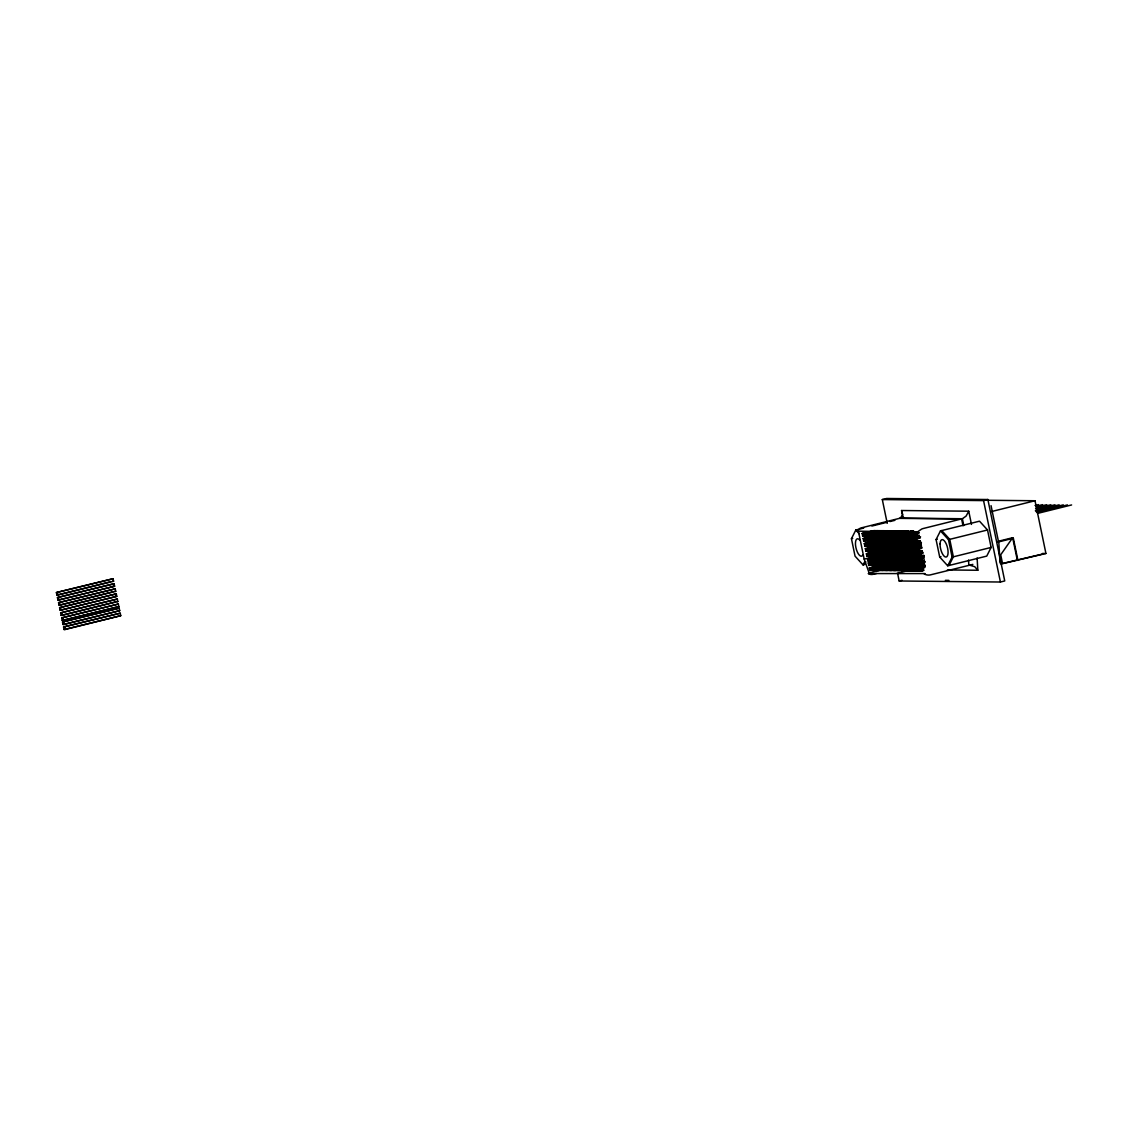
<?xml version="1.0" encoding="UTF-8"?>
<svg xmlns="http://www.w3.org/2000/svg" width="1128" height="1128" viewBox="0 0 1128 1128"><rect width="100%" height="100%" fill="white"/><g stroke="black" fill="none" stroke-linecap="round" stroke-linejoin="round"><path stroke-width="1.5" d="M902.936 517.132L901.554 510.519L968.74 511.195L966.104 516.088L962.381 518.739L923.197 528.524A6.853 3.99 -31.6 0 0 921.661 529.06L917.67 531.781L918.46 531.923L857.35 531.175L859.846 528.44A6.853 4.893 11.5 0 1 861.242 527.89L903.598 517.315M865.796 561.744L864.33 564.635L863.061 564.945L855.052 556.146L851.443 538.69L855.828 530.019L863.667 528.073M863.061 564.945L864.527 562.054M936.071 539.551L940.47 530.879L979.513 521.178L987.522 529.977L991.131 547.433L986.746 556.104L947.703 565.791L939.695 557.006L936.071 539.551L937.34 539.226M947.703 565.791L952.088 557.133L948.479 539.663L940.47 530.879M948.972 565.481L953.357 556.809L949.748 539.353L941.739 530.569M1017.343 560.334L1012.662 537.718L1000.719 554.764L1002.51 563.478L1042.808 554.017M871.45 555.484L866.91 556.315L866.389 553.792L878.19 550.845M866.389 553.792L879.346 550.816M875.596 555.526L871.056 556.358L870.534 553.834L882.336 550.887M870.534 553.834L881.8 551.282M879.741 555.568L875.201 556.4L874.679 553.876L886.481 550.929M874.679 553.876L885.959 551.324M878.825 553.918L879.981 553.89L880.517 556.456L879.346 556.442L878.825 553.918L890.626 550.972M879.981 553.89L891.783 550.943M882.97 553.961L884.126 553.933L884.662 556.485L883.492 556.485L882.97 553.961L894.772 551.014M884.126 553.933L895.928 550.986M887.116 554.003L888.272 553.975L888.808 556.527L887.637 556.527L887.116 554.003L898.917 551.056M888.272 553.975L900.073 551.028M891.261 554.045L892.417 554.017L892.953 556.569L891.783 556.569L891.261 554.045L903.063 551.098M892.417 554.017L904.219 551.07M895.406 554.088L896.563 554.059L897.098 556.612L895.928 556.612L895.406 554.088L907.208 551.127M896.563 554.059L906.686 551.536L906.024 548.998L904.994 548.998L905.516 551.507L906.545 551.507M899.552 554.13L900.722 554.102L901.244 556.654L900.073 556.654L899.552 554.13L911.353 551.169M900.722 554.102L912.524 551.155M903.697 554.172L904.867 554.144L905.389 556.696L904.219 556.696L903.697 554.172L915.499 551.211M904.867 554.144L916.669 551.197M907.843 554.215L909.013 554.186L909.535 556.739L908.364 556.739L907.843 554.215L921.336 550.831M909.013 554.186L920.815 551.239M911.988 554.257L913.158 554.229L913.68 556.781L912.524 556.781L911.988 554.257L922.112 551.719M913.158 554.229L921.59 552.128M916.133 554.299L917.304 554.271L917.825 556.823L916.669 556.823L916.133 554.299L922.887 552.607M917.304 554.271L922.366 553.002M876.555 573.461L873.213 574.293A8.136 5.682 -38.3 0 1 869.885 574.279L868.25 573.574L925.002 573.574L924.325 574.138L926.596 574.857A8.136 6.542 20.9 0 0 930.431 574.871L972.844 564.395M56.4 592.538L113.068 578.734L113.59 581.244L57.951 595.048L56.922 595.048L56.4 592.538L113.068 578.734M56.922 595.048L110.868 581.653M57.443 597.558L114.097 583.74L114.619 586.25L58.994 600.054L57.965 600.068L57.443 597.558L114.097 583.74M57.965 600.068L114.619 586.25M58.571 602.648L115.225 588.844L115.747 591.34L60.122 605.158L59.079 605.158L58.571 602.648L115.225 588.844M59.079 605.158L113.026 591.763M59.601 607.668L116.269 593.85L116.79 596.345L61.152 610.163L60.122 610.178L59.601 607.668L116.269 593.85M60.122 610.178L116.79 596.345M60.644 612.856L117.312 599.053L117.834 601.562L62.195 615.366L61.166 615.366L60.644 612.856L117.312 599.053M61.166 615.366L115.112 601.971M61.688 617.876L118.341 604.058L118.863 606.568L63.239 620.372L62.209 620.386L61.688 617.876L118.341 604.058M62.209 620.386L118.863 606.568M62.519 621.965L119.187 608.161L119.709 610.671L64.085 624.489L63.041 624.475L62.519 621.965L119.187 608.161M63.041 624.475L119.709 610.671M63.563 626.985L120.231 613.181L120.752 615.676L65.114 629.494L64.085 629.509L63.563 626.985L120.231 613.181M64.085 629.509L120.752 615.676M887.228 523.321L882.308 499.563L886.622 498.491L987.874 499.521L1004.738 580.948L1000.423 582.02L899.171 580.99L897.761 574.208M871.888 526.043L886.678 522.363M889.964 521.545L894.885 520.332M882.308 499.563L983.56 500.592L987.874 499.521M867.192 535.165L862.666 536.011L862.13 533.474L874.2 530.555M862.13 533.474L875.102 530.527M869.406 535.18L864.993 536.011L864.471 533.502L876.273 530.569M864.471 533.502L877.316 530.583M871.338 535.208L866.812 536.054L866.276 533.516L878.077 530.583M866.276 533.516L879.248 530.569M873.551 535.222L869.138 536.054L868.616 533.544L880.418 530.611M868.616 533.544L881.461 530.625M875.497 535.25L870.957 536.082L870.435 533.558L882.491 530.639M851.443 538.69L852.712 538.38M870.435 533.558L883.393 530.611M862.666 536.011L866.036 535.165M872.762 533.586L873.805 533.6L874.327 536.096L873.284 536.096L872.762 533.586L884.563 530.654M873.805 533.6L885.607 530.668M864.993 536.011L868.363 535.18M874.581 533.6L875.737 533.586L876.273 536.138L875.102 536.124L874.581 533.6L886.636 530.682M875.737 533.586L887.539 530.654M866.812 536.054L870.181 535.208M881.842 535.306L877.429 536.138L876.907 533.629L887.031 531.119M876.907 533.629L889.752 530.71M869.138 536.054L872.508 535.222M878.726 533.643L879.882 533.629L880.418 536.181L879.248 536.167L878.726 533.643L890.782 530.724M879.882 533.629L891.684 530.696M870.957 536.082L874.327 535.25M881.053 533.671L882.096 533.685L882.618 536.181L881.574 536.181L881.053 533.671L892.854 530.738M882.096 533.685L893.898 530.752M863.188 538.535L864.344 538.521L864.866 541.045L863.71 541.059L863.188 538.535L876.667 535.18M882.871 533.685L884.028 533.671L884.563 536.223L883.393 536.209L882.871 533.685L894.927 530.752M864.344 538.521L877.838 535.18M884.028 533.671L895.829 530.738M865.514 538.521L866.544 538.521L867.065 541.017L866.036 541.031L865.514 538.521L878.994 535.18M885.212 533.713L886.241 533.713L886.763 536.223L885.72 536.223L885.212 533.713L897 530.78M866.544 538.521L880.037 535.165M867.333 538.578L868.49 538.564L869.011 541.087L867.855 541.102L867.333 538.578L880.813 535.222M886.241 533.713L898.819 530.794M868.49 538.564L881.983 535.222M887.285 533.727L888.173 533.713L888.709 536.265L887.539 536.251L887.017 533.727L899.975 530.78M869.66 538.564L870.689 538.564L871.211 541.059L870.181 541.073L869.66 538.564L883.139 535.222M889.357 533.755L890.387 533.755L890.909 536.265L889.865 536.265L889.357 533.755L901.145 530.823M870.689 538.564L884.183 535.208M890.387 533.755L902.188 530.837M871.479 538.62L872.635 538.606L873.157 541.13L872 541.144L871.479 538.62L884.958 535.264M891.162 533.77L892.318 533.741L892.854 536.308L891.684 536.293L891.162 533.77L903.232 530.837M872.635 538.606L886.129 535.264M892.318 533.741L904.12 530.823M863.71 541.059L867.08 540.227M873.805 538.606L874.835 538.606L875.356 541.102L874.327 541.116L873.805 538.606L887.285 535.264M893.503 533.798L894.532 533.798L895.054 536.308L894.025 536.308L893.503 533.798L905.305 530.865M874.835 538.606L888.328 535.25M894.532 533.798L906.334 530.879M875.624 538.662L876.794 538.648L877.316 541.172L876.146 541.186L875.624 538.662L889.104 535.306M895.308 533.812L896.464 533.784L897 536.336L895.829 536.336L895.308 533.812L907.109 530.879M876.794 538.648L890.274 535.306M895.576 533.812L908.266 530.865M877.951 538.648L878.98 538.648L879.502 541.144L878.472 541.158L877.951 538.648L891.444 535.306M878.98 538.648L892.474 535.292M897.648 533.84L898.678 533.84L899.199 536.35L898.17 536.35L897.648 533.84L907.758 531.33M879.769 538.705L880.94 538.69L881.461 541.214L880.291 541.229L879.769 538.705L893.249 535.349M898.678 533.84L908.801 531.33M889.865 536.265L893.249 535.419M899.453 533.854L900.609 533.826L901.145 536.378L899.975 536.378L899.453 533.854L911.523 530.921M880.94 538.69L894.419 535.349M900.609 533.826L912.411 530.907M882.096 538.69L883.139 538.69L883.647 541.186L882.618 541.2L882.096 538.69L896.746 535.039M901.794 533.882L902.823 533.882L903.345 536.392L902.315 536.392L901.794 533.882L913.595 530.95M991.427 511.576L1035.01 500.747L1045.924 553.481L1001.029 564.028L999.718 557.669M883.139 538.69L897.902 535.039M902.823 533.882L912.947 531.373M869.364 545.275L864.823 546.107L864.302 543.583L874.679 541.073M883.915 538.747L885.085 538.733L885.607 541.257L884.437 541.271L883.915 538.747L899.072 535.053M903.598 533.896L904.769 533.868L905.29 536.42L904.12 536.42L903.598 533.896L913.708 531.387M864.302 543.583L875.582 541.045M885.085 538.733L900.116 535.053M904.769 533.868L913.186 531.781M871.563 545.275L867.164 546.121L866.642 543.597L878.444 540.679M886.241 538.733L887.285 538.733L887.792 541.229L886.763 541.243L886.241 538.733L900.891 535.081M866.642 543.597L879.473 540.679M887.285 538.733L902.062 535.081M905.939 533.925L906.968 533.925L907.49 536.434L906.461 536.434L905.939 533.925L914.371 531.824M873.509 545.317L868.969 546.149L868.447 543.625L878.825 541.116M888.06 538.789L889.231 538.775L889.752 541.299L888.582 541.313L888.06 538.789L899.862 535.856M906.968 533.925L916.176 531.838M868.447 543.625L879.727 541.087M898.17 536.35L903.218 535.095M908.012 533.939L908.914 533.911L909.436 536.463L908.266 536.463L907.744 533.939L916.444 531.852M889.231 538.775L904.261 535.095M908.914 533.911L917.332 531.824M875.709 545.317L871.31 546.149L870.788 543.64L882.59 540.721M890.387 538.775L891.43 538.775L891.938 541.271L890.909 541.285L890.387 538.775L905.037 535.123M910.085 533.967L911.114 533.967L911.635 536.477L910.606 536.477L910.085 533.967L916.824 532.289M870.788 543.64L883.619 540.721M891.43 538.775L906.207 535.123M911.114 533.967L917.868 532.303M877.654 545.36L873.114 546.192L872.593 543.668L884.662 540.735M892.206 538.831L893.376 538.817L893.898 541.341L892.727 541.355L892.206 538.831L907.363 535.137M911.889 533.981L913.06 533.953L913.581 536.505L912.411 536.505L911.889 533.981L917.219 532.726M872.593 543.668L885.55 540.707M893.376 538.817L906.715 535.56M913.06 533.953L918.107 532.698M864.823 546.107L868.193 545.275M874.933 543.682L875.962 543.696L876.484 546.206L875.455 546.192L874.933 543.682L886.735 540.763M894.532 538.817L895.576 538.817L896.097 541.313L895.054 541.327L894.532 538.817L907.49 535.588M914.23 533.995L915.273 534.009L915.781 536.519L914.752 536.519L914.23 533.995L919.292 532.74M875.962 543.696L887.764 540.763M895.576 538.817L907.377 535.885M867.164 546.121L870.534 545.275M876.738 543.71L877.908 543.682L878.43 546.234L877.26 546.234L876.738 543.71L888.808 540.777M896.351 538.874L897.521 538.86L898.043 541.384L896.873 541.398L896.351 538.874L908.153 535.941M915.273 534.009L918.643 533.177M877.908 543.682L889.696 540.749M897.521 538.86L907.631 536.35M868.969 546.149L872.339 545.317M879.079 543.724L880.108 543.738L880.63 546.248L879.6 546.234L879.079 543.724L890.88 540.805M898.692 538.86L899.721 538.86L900.243 541.355L899.199 541.369L898.692 538.86L908.801 536.35M880.108 543.738L892.685 540.82M899.721 538.86L914.498 535.208M1035.025 505.457L1038.423 504.625M871.31 546.149L874.679 545.317M881.151 543.752L882.054 543.724L882.575 546.276L881.405 546.276L880.883 543.752L892.953 540.82M900.496 538.902L901.667 538.902L902.188 541.426L901.018 541.44L900.496 538.902L910.62 536.392M912.284 536.054L915.668 535.222M882.054 543.724L893.841 540.791M901.667 538.902L916.697 535.222M873.114 546.192L876.484 545.36M883.224 543.766L884.253 543.781L884.775 546.29L883.746 546.276L883.224 543.766L895.026 540.834M902.837 538.902L903.866 538.888L904.388 541.398L903.345 541.412L902.837 538.902L917.473 535.25M884.253 543.781L896.055 540.848M903.866 538.888L919.038 535.123M865.345 548.631L866.515 548.631L867.037 551.155L865.867 551.169L865.345 548.631L878.839 545.289M885.029 543.795L886.199 543.766L886.721 546.319L885.55 546.319L885.029 543.795L897.098 540.862M904.642 538.944L905.812 538.944L906.334 541.468L905.178 541.482L904.642 538.944L918.136 535.603M1035.772 506.345L1042.568 504.653M866.515 548.631L879.995 545.275M886.199 543.766L898.001 540.834M905.812 538.944L919.292 535.603M867.672 548.631L868.715 548.617L869.223 551.127L868.193 551.141L867.672 548.631L881.165 545.275M887.369 543.809L888.413 543.823L888.92 546.333L887.891 546.319L887.369 543.809L899.171 540.876M906.982 538.944L908.012 538.93L908.534 541.44L907.504 541.454L906.982 538.944L918.784 536.011M868.715 548.617L881.8 545.402M888.413 543.823L900.2 540.89M908.012 538.93L918.121 536.42M869.491 548.673L870.661 548.673L871.183 551.197L870.012 551.211L869.491 548.673L882.984 545.332M889.174 543.837L890.345 543.809L890.866 546.361L889.71 546.361L889.174 543.837L900.976 540.904M908.801 538.987L909.958 538.987L910.479 541.51L909.323 541.525L908.801 538.987L918.911 536.477M1036.519 507.233L1046.728 504.695M870.661 548.673L884.14 545.317M889.442 543.837L902.146 540.876M871.817 548.673L872.86 548.659L873.382 551.169L872.339 551.183L871.817 548.673L885.311 545.317M909.958 538.987L918.389 536.9M891.515 543.851L892.558 543.865L893.066 546.361L892.036 546.361L891.515 543.851L903.316 540.918M911.128 538.987L912.157 538.972L912.679 541.482L911.65 541.496L911.128 538.987L919.546 536.886M872.86 548.659L886.34 545.317M892.558 543.865L904.346 540.932M912.157 538.972L920.589 536.886M873.636 548.716L874.806 548.716L875.328 551.239L874.158 551.254L873.636 548.716L887.13 545.374M893.32 543.865L894.49 543.851L895.012 546.403L893.855 546.403L893.32 543.865L905.389 540.946M912.947 539.029L914.103 539.029L914.625 541.553L913.468 541.567L912.947 539.029L919.687 537.365M1035.574 508.545L1050.873 504.738M874.806 548.716L888.286 545.36M894.49 543.851L906.292 540.918M914.103 539.029L919.165 537.774M865.867 551.169L869.237 550.323M875.977 548.716L877.006 548.701L877.528 551.211L876.484 551.225L875.977 548.716L889.456 545.36M895.66 543.893L896.704 543.907L897.211 546.403L896.182 546.403L895.66 543.893L905.77 541.384M915.273 539.029L916.303 539.015L916.824 541.525L915.795 541.539L915.273 539.029L920.321 537.774M877.006 548.701L890.485 545.36M896.704 543.907L908.505 540.975M916.303 539.015L919.672 538.183M877.781 548.758L878.952 548.758L879.473 551.282L878.317 551.282L877.781 548.758L891.275 545.416M897.479 543.907L898.635 543.893L899.157 546.446L898.001 546.446L897.479 543.907L909.535 540.989M1036.322 509.433L1055.018 504.78M878.952 548.758L892.431 545.402M898.635 543.893L910.437 540.961M880.122 548.744L881.151 548.744L881.673 551.254L880.644 551.268L880.122 548.744L893.602 545.402M909.323 541.525L912.693 540.679M881.151 548.744L894.631 545.402M906.418 545.191L900.327 546.446L899.806 543.936L911.607 541.003M881.927 548.8L883.097 548.8L883.619 551.31L882.463 551.324L881.927 548.8L895.42 545.458L892.036 546.361M899.806 543.936L913.849 540.664M901.625 543.95L902.781 543.936L903.302 546.488L902.146 546.488L901.625 543.95L913.68 541.031M1035.363 510.73L1059.164 504.822M883.097 548.8L896.591 545.444M902.781 543.936L914.582 541.003M884.267 548.786L885.297 548.786L885.818 551.296L884.789 551.31L884.267 548.786L897.747 545.444M903.951 543.978L904.994 543.992L905.516 546.488L904.473 546.488L903.951 543.978L916.838 540.721M885.297 548.786L898.776 545.444M904.994 543.992L917.995 540.707M866.642 553.792L878.444 550.859M886.086 548.842L887.242 548.842L887.764 551.352L886.608 551.366L886.086 548.842L899.566 545.501M905.77 543.992L906.926 543.978L907.462 546.53L906.292 546.53L905.77 543.992L919.165 540.693M1036.11 511.618L1063.309 504.865M887.242 548.842L900.736 545.487M906.926 543.978L920.194 540.693M888.413 548.828L889.442 548.828L889.964 551.338L888.934 551.352L888.413 548.828L903.049 545.191M874.426 555.526L869.237 556.33L868.715 553.82L880.517 550.887M889.442 548.828L904.219 545.191M908.096 544.02L909.14 544.034L909.661 546.53L908.618 546.53L908.096 544.02L919.898 541.087M868.715 553.82L881.56 550.901M890.232 548.885L891.388 548.885L891.91 551.395L890.753 551.409L890.232 548.885L903.711 545.543M909.14 544.034L920.025 541.525M1036.858 512.507L1067.455 504.907M870.788 553.834L880.912 551.324M891.388 548.885L905.389 545.191M910.169 544.048L911.071 544.02L911.607 546.572L910.437 546.572L909.915 544.034L920.293 541.525M911.071 544.02L919.503 541.919M877.795 555.54L873.382 556.372L872.86 553.862L884.662 550.929M892.558 548.871L893.587 548.871L894.109 551.38L893.08 551.38L892.558 548.871L906.038 545.529M912.242 544.063L913.285 544.077L913.807 546.572L912.764 546.572L912.242 544.063L920.674 541.976M872.86 553.862L885.706 550.943M893.587 548.871L908.364 545.233M913.285 544.077L920.025 542.399M874.933 553.876L886.735 550.943M894.377 548.927L895.533 548.927L896.055 551.437L894.899 551.451L894.377 548.927L909.535 545.233M914.061 544.077L915.217 544.063L915.753 546.615L914.582 546.615L914.061 544.077L919.376 542.822M1037.605 513.395L1071.6 504.949M895.533 548.927L910.564 545.233M915.217 544.063L920.279 542.808M866.91 556.315L870.28 555.484M877.006 553.904L878.049 553.904L878.571 556.414L877.528 556.414L877.006 553.904L885.438 551.803M896.704 548.913L897.733 548.913L898.255 551.423L897.225 551.423L896.704 548.913L910.183 545.571M916.401 544.105L917.431 544.119L917.952 546.615L916.909 546.615L916.401 544.105L921.449 542.85M897.733 548.913L912.51 545.275M917.431 544.119L920.8 543.273M869.237 556.33L872.607 555.484M878.049 553.904L889.851 550.986M898.522 548.969L899.679 548.969L900.2 551.479L899.044 551.493L898.522 548.969L913.68 545.275M879.079 553.918L890.88 550.986M899.679 548.969L914.709 545.275M900.849 548.955L901.878 548.955L902.4 551.465L901.371 551.465L900.849 548.955L915.499 545.317M881.151 553.947L882.195 553.947L882.716 556.456L881.673 556.456L881.151 553.947L892.953 551.014M882.195 553.947L893.996 551.028M901.878 548.955L916.655 545.317M873.382 556.372L876.752 555.526M883.238 553.961L895.026 551.028M902.668 549.012L903.824 549.012L904.346 551.521L903.19 551.536L902.668 549.012L917.825 545.317M903.824 549.012L918.855 545.317M858.436 531.316L864.175 559.079L878.571 555.568M885.311 553.989L886.34 553.989L886.862 556.499L885.818 556.499L885.311 553.989L897.098 551.056M904.994 548.998L919.644 545.36M886.34 553.989L898.142 551.07M906.024 548.998L921.195 545.233M867.432 558.854L868.588 558.839L869.11 561.363L867.954 561.377L867.432 558.854L880.912 555.498M887.384 554.003L899.171 551.07M906.813 549.054L907.984 549.054L908.505 551.564L907.335 551.578L906.813 549.054L920.293 545.698M868.588 558.839L882.082 555.498M907.984 549.054L921.463 545.698M869.759 558.839L870.788 558.839L871.31 561.335L870.28 561.349L869.759 558.839L883.238 555.484M909.14 549.04L910.169 549.04L910.691 551.536L909.661 551.55L909.14 549.04L920.941 546.107M870.788 558.839L884.281 555.484M894.377 555.709L889.978 556.541L889.456 554.031L901.258 551.098M910.169 549.04L920.293 546.53M871.577 558.896L872.734 558.882L873.255 561.406L872.099 561.42L871.577 558.896L885.057 555.54L881.673 556.456M889.456 554.031L902.287 551.113M910.959 549.096L912.129 549.096L912.651 551.606L911.48 551.62L910.959 549.096L921.068 546.586M948.479 539.663L987.522 529.977M891.529 554.045L903.331 551.113M872.734 558.882L886.227 555.54M912.129 549.096L920.547 546.995M873.904 558.882L874.933 558.882L875.455 561.377L874.426 561.391L873.904 558.882L887.398 555.526M893.602 554.074L894.631 554.074L895.153 556.583L894.123 556.583L893.602 554.074L905.403 551.141M913.285 549.082L914.329 549.082L914.836 551.578L913.807 551.592L913.285 549.082L921.717 546.995M874.933 558.882L888.427 555.526M894.631 554.074L906.433 551.141M914.329 549.082L921.068 547.404M875.723 558.938L876.893 558.924L877.415 561.448L876.245 561.462L875.723 558.938L889.202 555.582M895.674 554.088L907.476 551.155M915.104 549.139L916.274 549.124L916.796 551.648L915.626 551.663L915.104 549.139L921.844 547.461M876.893 558.924L890.373 555.582M916.274 549.124L921.322 547.87M878.049 558.924L879.079 558.924L879.6 561.42L878.571 561.434L878.049 558.924L891.543 555.568M917.431 549.124L918.474 549.124L918.982 551.62L917.952 551.634L917.431 549.124L920.8 548.293M879.079 558.924L892.572 555.568M905.135 555.399L898.269 556.626L897.747 554.102L907.857 551.592M918.474 549.124L921.844 548.279M879.868 558.98L881.038 558.966L881.56 561.49L880.39 561.504L879.868 558.98L893.348 555.625M897.747 554.102L910.578 551.183M881.038 558.966L894.518 555.625M899.82 554.13L911.621 551.197M882.195 558.966L883.238 558.966L883.746 561.462L882.716 561.476L882.195 558.966L895.688 555.611M901.892 554.144L902.922 554.158L903.443 556.668L902.414 556.668L901.892 554.144L912.002 551.634M883.238 558.966L896.718 555.611M902.922 554.158L914.723 551.225M873.326 564.606L868.786 565.438L868.264 562.914L875.272 561.236M884.014 559.009L885.184 559.009L885.706 561.532L884.535 561.547L884.014 559.009L897.507 555.667M903.965 554.172L917.445 550.816M868.264 562.914L876.16 561.208M885.184 559.009L898.663 555.667M875.525 564.606L871.112 565.438L870.605 562.928L877.344 561.25M886.34 559.009L887.384 558.994L887.891 561.504L886.862 561.518L886.34 559.009L900.99 555.357M906.038 554.186L907.067 554.201L907.589 556.71L906.559 556.71L906.038 554.186L919.517 550.845M870.605 562.928L878.374 561.265M887.384 558.994L902.16 555.357M877.471 564.649L872.931 565.481L872.409 562.942L879.417 561.279M888.159 559.051L889.329 559.051L889.851 561.575L888.681 561.589L888.159 559.051L903.316 555.371M907.067 554.201L920.561 550.859M872.409 562.942L878.627 561.673M889.329 559.051L902.809 555.709M908.11 554.215L922.351 550.788M880.446 564.677L875.272 565.481L874.75 562.971L879.798 561.716M890.485 559.051L891.529 559.037L892.036 561.547L891.007 561.561L890.485 559.051L903.979 555.695M910.183 554.229L911.227 554.243L911.734 556.753L910.705 556.739L910.183 554.229L921.985 551.31M874.75 562.971L882.519 561.307M891.529 559.037L906.306 555.399M911.227 554.243L921.336 551.733M881.617 564.691L877.076 565.523L876.555 562.985L883.562 561.321M892.304 559.093L893.475 559.093L893.996 561.617L892.826 561.631L892.304 559.093L907.462 555.399M912.256 554.257L922.366 551.747M876.555 562.985L884.465 561.293M893.475 559.093L906.813 555.822M868.786 565.438L872.155 564.592M878.895 563.013L879.925 563.027L880.446 565.523L879.417 565.523L878.895 563.013L885.635 561.335M894.631 559.093L895.674 559.079L896.196 561.589L895.153 561.603L894.631 559.093L907.589 555.864M914.329 554.271L915.372 554.285L915.88 556.795L914.85 556.781L914.329 554.271L922.76 552.184M879.925 563.027L884.986 561.772M895.674 559.079L907.476 556.16M915.372 554.285L922.112 552.607M871.112 565.438L874.496 564.606M880.7 563.027L881.856 563.013L882.392 565.565L881.222 565.565L880.7 563.027L885.762 561.772M896.45 559.135L897.62 559.135L898.142 561.659L896.971 561.673L896.45 559.135L908.251 556.217M916.401 554.299L921.463 553.044M881.856 563.013L888.61 561.335M897.62 559.135L907.73 556.626M872.931 565.481L876.301 564.635M883.041 563.055L884.07 563.069L884.592 565.565L883.562 565.565L883.041 563.055L889.78 561.377M898.79 559.135L899.82 559.121L900.341 561.631L899.298 561.645L898.79 559.135L908.9 556.626M899.82 559.121L909.929 556.612M923.409 555.991L918.996 556.823L918.474 554.313L921.844 553.481M875.272 565.481L878.641 564.649M884.07 563.069L893.277 560.983M900.595 559.178L901.765 559.178L902.287 561.702L901.131 561.716L900.595 559.178L914.596 555.484M918.474 554.313L922.887 553.495M885.113 563.083L886.016 563.055L886.537 565.607L885.367 565.607L884.845 563.069L893.545 560.983M912.383 556.33L915.767 555.484M901.765 559.178L916.796 555.498M887.186 563.098L888.215 563.112L888.737 565.607L887.708 565.607L887.186 563.098L895.618 561.011M902.936 559.178L903.965 559.164L904.487 561.673L903.457 561.688L902.936 559.178L917.572 555.526M888.215 563.112L896.647 561.011M903.965 559.164L918.742 555.526M869.307 567.962L870.478 567.962L870.999 570.472L869.829 570.486L869.307 567.962L882.801 564.62M888.991 563.112L890.161 563.098L890.683 565.65L889.513 565.65L888.991 563.112L897.691 561.025M904.741 559.22L905.911 559.22L906.433 561.744L905.276 561.758L904.741 559.22L919.912 555.526M870.478 567.962L883.957 564.606M890.161 563.098L898.579 560.997M905.911 559.22L920.941 555.54M871.634 567.948L872.677 567.948L873.185 570.458L872.155 570.458L871.634 567.948L885.127 564.606M891.331 563.14L892.361 563.154L892.882 565.65L891.853 565.65L891.331 563.14L899.763 561.053M907.081 559.22L908.11 559.206L908.632 561.716L907.603 561.73L907.081 559.22L921.717 555.568M872.677 567.948L886.157 564.606M892.361 563.154L900.793 561.053M908.11 559.206L923.282 555.441M873.453 568.004L874.623 568.004L875.145 570.514L873.974 570.528L873.453 568.004L886.946 564.663M893.136 563.154L894.307 563.14L894.828 565.692L893.658 565.692L893.136 563.154L901.836 561.067M908.9 559.262L924.072 555.498L908.9 559.262L909.422 561.8L910.578 561.786L910.056 559.262M874.623 568.004L888.103 564.649M894.307 563.14L902.724 561.039M875.779 567.99L876.823 567.99L877.33 570.5L876.301 570.5L875.779 567.99L889.273 564.649M876.823 567.99L890.302 564.649M902.09 564.437L895.999 565.692L895.477 563.182L903.909 561.095M911.227 559.262L912.256 559.248L912.778 561.758L911.748 561.772L911.227 559.262L923.028 556.33M877.598 568.047L878.768 568.047L879.29 570.556L878.12 570.571L877.598 568.047L891.092 564.691L887.708 565.607M895.477 563.182L904.938 561.095M912.256 559.248L924.058 556.315M897.282 563.196L898.452 563.182L898.974 565.734L897.817 565.734L897.282 563.196L905.981 561.109M913.045 559.305L914.202 559.305L914.723 561.829L913.567 561.829L913.045 559.305L923.155 556.795M878.768 568.047L893.799 564.352M898.452 563.182L906.884 561.081M914.202 559.305L922.634 557.204M879.925 568.033L880.968 568.033L881.49 570.542L880.446 570.542L879.925 568.033L894.575 564.395M899.622 563.224L900.666 563.239L901.173 565.734L900.144 565.734L899.622 563.224L906.362 561.547M915.372 559.305L916.401 559.291L916.923 561.8L915.894 561.814L915.372 559.305L923.804 557.204M880.968 568.033L895.745 564.395M900.666 563.239L909.083 561.138M916.401 559.291L923.141 557.613M881.743 568.089L882.914 568.089L883.435 570.599L882.265 570.613L881.743 568.089L896.901 564.395M901.427 563.239L902.597 563.224L903.119 565.777L901.963 565.762L901.427 563.239L910.127 561.152M917.191 559.347L918.347 559.347L918.869 561.871L917.713 561.871L917.191 559.347L923.931 557.669M882.914 568.089L897.944 564.395M902.597 563.224L911.029 561.124M918.347 559.347L923.409 558.092M884.084 568.075L885.113 568.075L885.635 570.585L884.592 570.585L884.084 568.075L898.72 564.423M919.517 559.333L920.547 559.333L921.068 561.843L920.039 561.857L919.517 559.333L922.887 558.501M885.113 568.075L899.89 564.437M903.768 563.267L904.811 563.281L905.319 565.777L904.289 565.777L903.768 563.267L912.2 561.166M885.889 568.131L887.059 568.131L887.581 570.641L886.425 570.655L885.889 568.131L896.013 565.621M904.811 563.281L914.004 561.194M920.547 559.333L923.917 558.501M887.059 568.131L901.06 564.437M905.84 563.281L906.743 563.267L907.264 565.819L906.108 565.805L905.587 563.281L914.272 561.194M906.743 563.267L915.175 561.166M880.94 570.077L869.138 573.01L864.175 559.079M888.23 568.117L889.259 568.117L889.78 570.613L888.751 570.627L888.23 568.117L902.865 564.465M907.913 563.309L908.956 563.323L909.478 565.819L908.435 565.819L907.913 563.309L916.937 560.997M889.259 568.117L904.036 564.479M908.956 563.323L918.093 560.983M890.034 568.174L891.205 568.174L891.726 570.683L890.57 570.697L890.034 568.174L905.206 564.479M909.732 563.323L910.888 563.309L911.41 565.861L910.254 565.847L909.732 563.323L919.264 560.968M998.238 541.299L1012.662 537.718M891.205 568.174L904.543 564.902M910.888 563.309L919.32 561.208M892.375 568.159L893.404 568.159L893.926 570.655L892.897 570.669L892.375 568.159L905.333 564.931M912.058 563.351L913.102 563.365L913.624 565.861L912.58 565.861L912.058 563.351L921.082 561.039M893.404 568.159L905.206 565.227M913.102 563.365L922.239 561.025M997.645 542.131L1013.339 538.239L1017.935 560.433M894.194 568.216L895.35 568.202L895.872 570.726L894.715 570.74L894.194 568.216L905.981 565.283M913.877 563.365L915.034 563.351L915.569 565.904L914.399 565.889L913.877 563.365L923.409 561.011M895.35 568.202L905.46 565.692M914.131 563.365L924.438 560.997M939.695 557.006L940.963 556.682M896.52 568.202L897.55 568.202L898.071 570.697L897.042 570.712L896.52 568.202L906.63 565.692M916.204 563.394L917.247 563.394L917.769 565.904L916.726 565.904L916.204 563.394L924.636 561.293M897.55 568.202L905.981 566.101M917.247 563.394L923.987 561.73M898.339 568.258L899.495 568.244L900.017 570.768L898.861 570.782L898.339 568.258L908.449 565.748M918.023 563.408L919.179 563.394L919.715 565.946L918.544 565.932L918.023 563.408L925.03 561.73M899.495 568.244L909.619 565.734M919.179 563.394L924.241 562.125M900.666 568.244L901.695 568.244L902.217 570.74L901.187 570.754L900.666 568.244L910.775 565.734M920.349 563.436L921.393 563.436L921.914 565.946L920.871 565.946L920.349 563.436L923.733 562.59M901.695 568.244L916.472 564.606M921.393 563.436L924.763 562.604M902.485 568.3L903.641 568.286L904.162 570.81L903.006 570.824L902.485 568.3L912.594 565.791M903.641 568.286L916.993 565.029M904.811 568.286L905.84 568.286L906.362 570.782L905.333 570.796L904.811 568.286L917.769 565.058M905.84 568.286L917.642 565.354M911.692 570.021L907.152 570.867L906.63 568.343L918.432 565.41M952.088 557.133L991.131 547.433M906.63 568.343L917.91 565.819M908.956 568.329L909.986 568.329L910.507 570.824L909.478 570.838L908.956 568.329L923.606 564.677M909.986 568.329L924.763 564.691M915.837 570.063L911.297 570.909L910.775 568.385L924.241 565.1M910.775 568.385L923.733 565.452M918.023 570.035L913.624 570.881L913.102 568.371L924.904 565.438M913.102 568.371L924.255 565.861M919.983 570.105L915.442 570.951L914.921 568.427L925.03 565.918M914.921 568.427L924.509 566.326M897.07 573.292L910.522 570.035M922.168 570.077L917.769 570.923L917.247 568.413L923.987 566.735M917.247 568.413L925.03 566.735M909.478 570.838L912.848 570.007M924.128 570.148L919.588 570.994L919.066 568.47L924.128 567.215M919.066 568.47L923.606 567.624M911.297 570.909L914.667 570.077M921.393 568.456L922.436 568.456L922.944 570.951L921.914 570.965L921.393 568.456L924.763 567.624M913.624 570.881L916.993 570.049M915.442 570.951L918.812 570.119M917.769 570.923L921.139 570.091M919.588 570.994L922.958 570.148M899.171 580.99L902.047 580.285M866.544 533.516L867.446 533.502L867.968 536.054M969.629 565.198L974.691 566.679L977.821 570.26L947.379 569.95M112.546 581.23L113.59 581.244M114.718 591.34L115.747 591.34M116.79 601.548L117.834 601.562M973.055 500.127L1035.01 500.747M899.65 518.358L961.606 518.979L963.016 525.761M1042.484 553.453L1045.924 553.481M945.377 580.342L948.874 580.384M855.828 530.019L859.268 533.798M901.554 510.519L902.738 514.706L900.384 518.104L962.381 518.739L963.791 525.535M991.047 505.654L998.914 543.682L1000.028 562.971M983.56 500.592L1000.423 582.02M968.74 511.195L971.476 524.421M920.49 541.722L921.167 544.979M919.517 554.327L920.025 556.837M920.236 568.456L920.758 570.979M918.277 568.413L918.798 570.909M916.091 568.413L916.613 570.937M914.131 568.371L914.653 570.867M911.932 568.371L912.453 570.895M907.786 568.329L908.308 570.853M900.849 543.95L901.371 546.446M898.776 554.116L899.298 556.626M896.52 563.196L897.028 565.692M890.485 554.031L891.007 556.541M877.951 533.643L878.472 536.138M871.591 533.544L872.113 536.096M873.749 543.64L874.285 546.192M875.836 553.848L876.371 556.414M877.711 562.971L878.247 565.523M869.66 533.558L870.181 536.054M871.817 543.654L872.339 546.163M873.904 553.862L874.426 556.372M875.779 562.985L876.301 565.481M869.603 543.597L870.139 546.149M871.69 553.82L872.212 556.372M873.565 562.928L874.101 565.481M865.514 533.516L866.022 536.011M867.672 543.611L868.193 546.121M869.759 553.834L870.28 556.33M871.634 562.942L872.155 565.438M865.458 543.555L865.994 546.107M867.545 553.777L868.066 556.33M863.301 533.459L863.822 536.011M869.42 562.886L869.956 565.438M113.068 583.754L113.59 586.264M115.239 593.85L115.747 596.359M59.601 602.648L60.122 605.158M60.644 607.654L61.152 610.163M61.688 612.871L62.195 615.366M62.717 617.876L63.239 620.372M63.563 621.979L64.085 624.489M64.592 626.985L65.114 629.494M57.443 592.553L57.951 595.048M58.473 597.558L58.994 600.054M977.116 557.979L977.821 570.26M968.543 560.052L968.839 565.325M924.213 559.685L924.41 563.154M862.807 555.061A8.953 3.483 76.1 0 1 855.87 547.447A8.953 3.483 76.1 0 1 859.677 539.945M940.075 543.936A8.953 3.483 76.1 0 0 945.899 557.063A8.953 3.483 76.1 0 0 946.279 544.006A8.953 3.483 76.1 0 0 940.075 543.936"/></g></svg>
